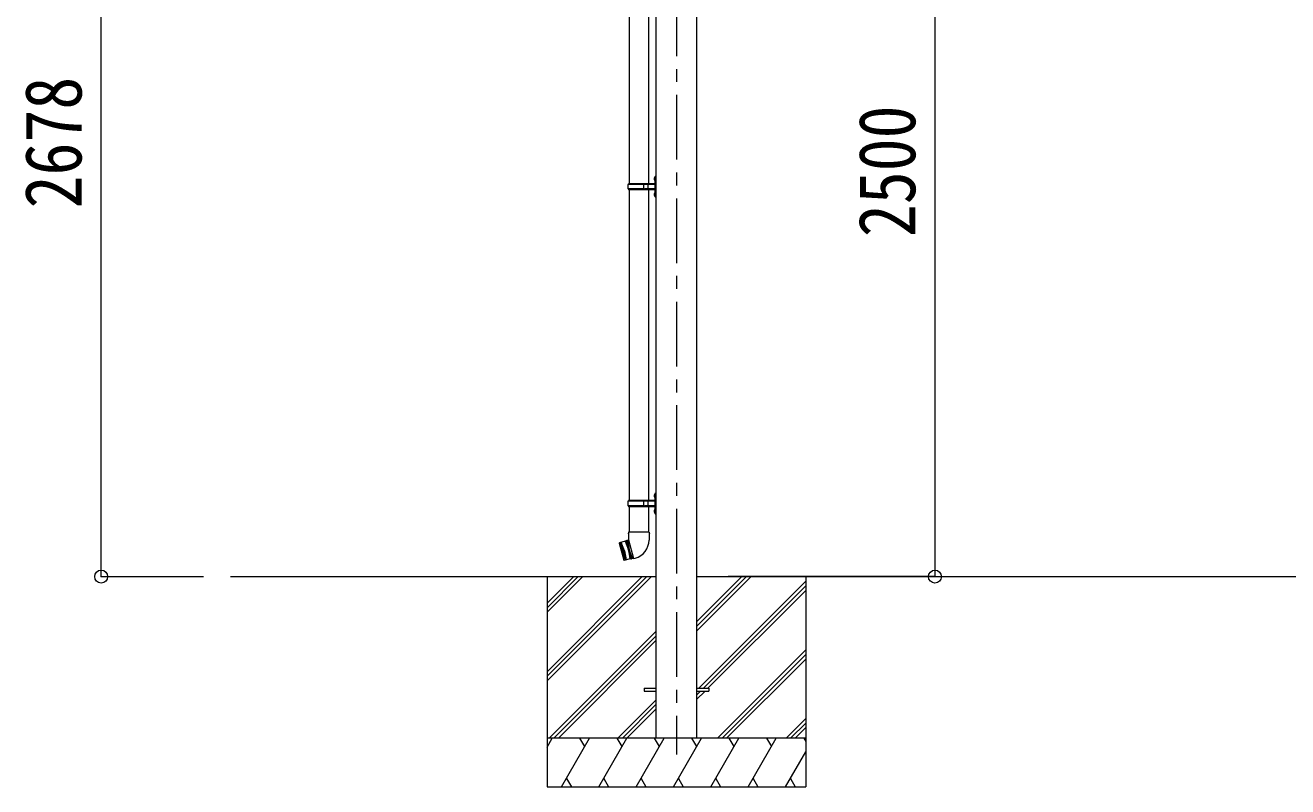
# Model space of a CAD drawing. Units: millimetres at full size, sheet at 1:40. Extents: x -11243 to 11243, y -7760 to 7760.
# Drawn here: x 237 to 4144, y -5084 to -2729 of the extents above; entities that cross this region are included whole.
import ezdxf
from ezdxf.enums import TextEntityAlignment as Align

# ---------------------------------------------------------------- set-up
doc = ezdxf.new("R2010")
doc.units = ezdxf.units.MM
doc.header["$LTSCALE"] = 40
doc.header["$PDMODE"] = 32
doc.header["$PDSIZE"] = 40
doc.linetypes.add('CHAIN1', pattern=[8, 5, -1, 1, -1])
for name, color, linetype, lineweight in [('0-0_0', 7, 'Continuous', 9), ('0-1_本体', 5, 'CHAIN1', 9), ('0-3_ELV2', 7, 'Continuous', 9), ('0-6_OTH_LINE', 6, 'Continuous', 9), ('0-9_OUTLINE', 7, 'Continuous', 9)]:
    doc.layers.add(name, color=color, linetype=linetype, lineweight=lineweight)
doc.styles.add('ＭＳ ゴシック', font='')
doc.styles.get('ＭＳ ゴシック').set_extended_font_data('MS Gothic')

msp = doc.modelspace()

# ---------------------------------------------------------------- linework, layer by layer
at = {"layer": '0-0_0'}
for p, q in [((872.38, -4434.25), (2189.91, -4434.25)), ((1852.41, -4434.25), (1852.41, -5084.25)), ((1852.41, -4728.43), (2146.59, -4434.25)), ((1852.41, -4742.57), (2160.73, -4434.25)), ((1852.41, -4756.72), (2174.88, -4434.25)), ((1852.41, -4544.59), (1962.74, -4434.25)), ((1852.41, -4530.44), (1948.6, -4434.25)), ((1852.41, -4516.3), (1934.46, -4434.25)), ((2314.91, -4602.58), (2483.24, -4434.25)), ((2314.91, -4588.44), (2469.1, -4434.25)), ((2314.91, -4574.3), (2454.96, -4434.25)), ((2314.91, -4434.25), (5489.96, -4434.25)), ((2321.59, -4779.75), (2652.41, -4448.93)), ((2652.41, -4434.25), (2652.41, -5084.25)), ((2335.73, -4779.75), (2652.41, -4463.08)), ((2349.87, -4779.75), (2652.41, -4477.22)), ((1858.72, -4934.25), (2189.91, -4603.07)), ((1872.86, -4934.25), (2189.91, -4617.21)), ((1887, -4934.25), (2189.91, -4631.35)), ((2379.22, -4934.25), (2652.41, -4661.06)), ((2393.36, -4934.25), (2652.41, -4675.21)), ((2407.5, -4934.25), (2652.41, -4689.35)), ((2314.91, -4814.72), (2340.87, -4788.75)), ((2314.91, -4800.57), (2326.73, -4788.75)), ((2189.91, -4815.2), (2070.85, -4934.25)), ((2084.99, -4934.25), (2189.91, -4829.34)), ((2099.14, -4934.25), (2189.91, -4843.48)), ((2591.35, -4934.25), (2652.41, -4873.2)), ((2605.49, -4934.25), (2652.41, -4887.34)), ((2619.64, -4934.25), (2652.41, -4901.48)), ((2652.41, -4934.25), (1852.41, -4934.25)), ((1852.41, -4961.76), (1868.29, -4934.25)), ((1897.16, -5084.25), (1983.76, -4934.25)), ((1968.76, -4960.24), (1953.76, -4934.25)), ((2012.63, -5084.25), (2099.23, -4934.25)), ((2084.23, -4960.24), (2069.23, -4934.25)), ((2128.1, -5084.25), (2214.7, -4934.25)), ((2199.7, -4960.24), (2184.7, -4934.25)), ((2243.57, -5084.25), (2330.17, -4934.25)), ((2315.17, -4960.24), (2300.17, -4934.25)), ((2359.04, -5084.25), (2445.64, -4934.25)), ((2430.64, -4960.24), (2415.64, -4934.25)), ((2474.51, -5084.25), (2561.11, -4934.25)), ((2531.11, -4934.25), (2546.11, -4960.24)), ((2646.58, -4934.25), (2652.41, -4944.35)), ((2589.98, -5084.25), (2652.41, -4976.12)), ((1912.16, -5058.28), (1927.16, -5084.25)), ((2027.63, -5058.28), (2042.63, -5084.25)), ((2143.1, -5058.27), (2158.1, -5084.25)), ((2258.57, -5058.27), (2273.57, -5084.25)), ((2374.04, -5058.28), (2389.04, -5084.25)), ((2489.51, -5058.28), (2504.51, -5084.25)), ((2604.98, -5058.28), (2619.98, -5084.25)), ((1852.41, -5084.25), (2652.41, -5084.25))]:
    msp.add_line(p, q, dxfattribs=at)
at = {"layer": '0-1_本体'}
msp.add_line((2252.41, -1664.43), (2252.41, -4984.87), dxfattribs=at)
at = {"layer": '0-3_ELV2', "color": 4}
for p, q in [((2189.91, -4934.25), (2189.91, -1935.35)), ((2314.91, -1935.35), (2314.91, -4934.25)), ((2152.41, -4779.75), (2189.91, -4779.75)), ((2152.41, -4779.75), (2152.41, -4788.75)), ((2152.41, -4788.75), (2189.91, -4788.75)), ((2314.91, -4779.75), (2352.41, -4779.75)), ((2314.91, -4788.75), (2352.41, -4788.75)), ((2352.41, -4779.75), (2352.41, -4788.75))]:
    msp.add_line(p, q, dxfattribs=at)
at = {"layer": '0-6_OTH_LINE'}
for p, q in [((472.36, -4434.25), (472.36, -1756.48)), ((3052.08, -1934.25), (3052.08, -4434.25)), ((472.36, -4434.25), (788.6, -4434.25)), ((3052.08, -4434.25), (2412.05, -4434.25))]:
    msp.add_line(p, q, dxfattribs=at)
for p in [(472.36, -4434.25), (3052.08, -4434.25)]:
    msp.add_point(p, dxfattribs=at)
at = {"layer": '0-9_OUTLINE'}
for p, q in [((2106.06, -2257.26), (2106.06, -3219.25)), ((2165.76, -2257.26), (2165.76, -3219.25)), ((2183.61, -3202.11), (2185.65, -3203.11)), ((2184.88, -3200.11), (2185.51, -3200.11)), ((2184.88, -3200.11), (2184.88, -3208.41)), ((2185.51, -3200.11), (2185.91, -3200.51)), ((2185.65, -3203.11), (2186.27, -3204.26)), ((2187.91, -3195.76), (2185.91, -3197.76)), ((2185.91, -3197.76), (2185.91, -3258.76)), ((2187.91, -3195.76), (2187.91, -3260.76)), ((2187.91, -3195.76), (2189.91, -3195.76)), ((2102.91, -3221.26), (2103.91, -3219.26)), ((2102.91, -3235.26), (2102.91, -3221.26)), ((2151.4, -3221.26), (2102.91, -3221.26)), ((2102.91, -3235.26), (2103.91, -3237.26)), ((2151.4, -3235.26), (2102.91, -3235.26)), ((2185.41, -3219.26), (2103.91, -3219.26)), ((2103.91, -3237.26), (2185.41, -3237.26)), ((2106.06, -3237.25), (2106.06, -4199.26)), ((2151.4, -3237.26), (2151.4, -3219.26)), ((2152.16, -3219.26), (2154.16, -3221.26)), ((2152.16, -3237.26), (2154.16, -3235.26)), ((2185.41, -3221.26), (2154.16, -3221.26)), ((2185.41, -3235.26), (2154.16, -3235.26)), ((2164.54, -3221.26), (2162.54, -3219.26)), ((2164.54, -3235.26), (2162.54, -3237.26)), ((2164.54, -3235.26), (2164.54, -3221.26)), ((2165.76, -3237.25), (2165.76, -4199.26)), ((2184.88, -3208.41), (2185.51, -3208.41)), ((2183.61, -3250.11), (2185.65, -3251.11)), ((2184.88, -3248.11), (2185.51, -3248.11)), ((2184.88, -3248.11), (2184.88, -3256.41)), ((2184.88, -3256.41), (2185.51, -3256.41)), ((2185.51, -3248.11), (2185.51, -3256.41)), ((2185.51, -3248.11), (2185.91, -3248.51)), ((2185.51, -3256.41), (2185.91, -3256.01)), ((2185.65, -3251.11), (2186.27, -3252.26)), ((2185.91, -3258.76), (2187.91, -3260.76)), ((2189.91, -3260.76), (2187.91, -3260.76)), ((2187.91, -4175.76), (2185.91, -4177.76)), ((2185.91, -4177.76), (2185.91, -4238.76)), ((2187.91, -4175.76), (2187.91, -4240.76)), ((2187.91, -4175.76), (2189.91, -4175.76)), ((2102.91, -4201.26), (2103.91, -4199.26)), ((2102.91, -4215.26), (2102.91, -4201.26)), ((2151.4, -4201.26), (2102.91, -4201.26)), ((2102.91, -4215.26), (2103.91, -4217.26)), ((2151.4, -4215.26), (2102.91, -4215.26)), ((2185.41, -4199.26), (2103.91, -4199.26)), ((2103.91, -4217.26), (2185.41, -4217.26)), ((2106.06, -4217.26), (2106.06, -4296.96)), ((2151.4, -4217.26), (2151.4, -4199.26)), ((2152.16, -4199.26), (2154.16, -4201.26)), ((2152.16, -4217.26), (2154.16, -4215.26)), ((2185.41, -4201.26), (2154.16, -4201.26)), ((2185.41, -4215.26), (2154.16, -4215.26)), ((2164.54, -4201.26), (2162.54, -4199.26)), ((2164.54, -4215.26), (2162.54, -4217.26)), ((2164.54, -4215.26), (2164.54, -4201.26)), ((2165.76, -4217.26), (2165.76, -4296.96)), ((2183.61, -4182.11), (2185.65, -4183.11)), ((2184.88, -4180.11), (2185.51, -4180.11)), ((2184.88, -4180.11), (2184.88, -4188.41)), ((2184.88, -4188.41), (2185.51, -4188.41)), ((2185.51, -4180.11), (2185.91, -4180.51)), ((2185.65, -4183.11), (2186.27, -4184.26)), ((2183.61, -4230.11), (2185.65, -4231.11)), ((2184.88, -4228.11), (2185.51, -4228.11)), ((2184.88, -4228.11), (2184.88, -4236.41)), ((2184.88, -4236.41), (2185.51, -4236.41)), ((2185.51, -4228.11), (2185.51, -4236.41)), ((2185.51, -4228.11), (2185.91, -4228.51)), ((2185.51, -4236.41), (2185.91, -4236.01)), ((2185.65, -4231.11), (2186.27, -4232.26)), ((2185.91, -4238.76), (2187.91, -4240.76)), ((2189.91, -4240.76), (2187.91, -4240.76)), ((2104.21, -4296.96), (2102.51, -4301.46)), ((2167.61, -4296.96), (2104.21, -4296.96)), ((2104.21, -4296.96), (2104.35, -4320.2)), ((2167.61, -4296.96), (2167.46, -4321.96)), ((2075.63, -4330.49), (2075.98, -4329.87)), ((2075.63, -4330.49), (2089.94, -4383.9)), ((2093.85, -4325.09), (2075.98, -4329.87)), ((2090.55, -4384.25), (2075.98, -4329.87)), ((2079.84, -4328.84), (2094.42, -4383.22)), ((2084.23, -4356.81), (2079.84, -4328.84)), ((2081.78, -4328.32), (2096.35, -4382.7)), ((2091.96, -4354.73), (2081.78, -4328.32)), ((2096.49, -4323.34), (2093.85, -4325.09)), ((2096.49, -4323.34), (2098.42, -4322.82)), ((2111.58, -4379.66), (2096.49, -4323.34)), ((2101.38, -4322.29), (2098.42, -4322.82)), ((2098.42, -4322.82), (2113.51, -4379.14)), ((2104.28, -4321.51), (2101.38, -4322.29)), ((2101.38, -4322.29), (2105.97, -4350.98)), ((2104.24, -4301.96), (2102.51, -4301.46)), ((2104.35, -4320.2), (2103.96, -4320.31)), ((2103.96, -4320.31), (2119.57, -4378.55)), ((2084.23, -4356.81), (2094.42, -4383.22)), ((2091.96, -4354.73), (2096.35, -4382.7)), ((2116.34, -4378.12), (2105.97, -4350.98)), ((2090.55, -4384.25), (2089.94, -4383.9)), ((2108.42, -4379.47), (2090.55, -4384.25)), ((2111.58, -4379.66), (2108.42, -4379.47)), ((2111.58, -4379.66), (2113.51, -4379.14)), ((2116.34, -4378.12), (2113.51, -4379.14)), ((2119.24, -4377.34), (2116.34, -4378.12)), ((2119.57, -4378.55), (2124.47, -4377.24))]:
    msp.add_line(p, q, dxfattribs=at)
for points in [[(2185.51, -3200.11), (2185.51, -3208.41), (2185.91, -3208.01)], [(2183.61, -3206.4), (2185.65, -3205.41), (2186.27, -3204.26)], [(2183.61, -3254.4), (2185.65, -3253.41), (2186.27, -3252.26)], [(2183.61, -4186.4), (2185.65, -4185.41), (2186.27, -4184.26)], [(2185.51, -4180.11), (2185.51, -4188.41), (2185.91, -4188.01)], [(2183.61, -4234.4), (2185.65, -4233.41), (2186.27, -4232.26)], [(2167.61, -4296.96), (2169.11, -4301.46), (2167.58, -4301.96)], [(2093.85, -4325.09), (2104.03, -4351.5), (2108.42, -4379.47)]]:
    msp.add_lwpolyline(points, dxfattribs=at)
for centre, radius, start, end in [((2189.21, -3204.26), 6, 136.21765, 223.78235), ((2185.41, -3218.76), 0.5, 270, 0), ((2185.41, -3220.76), 0.5, 270, 0), ((2185.41, -3235.76), 0.5, 0, 90), ((2185.41, -3237.76), 0.5, 0, 90), ((2189.21, -3252.26), 6, 136.21765, 223.78235), ((2189.21, -4184.26), 6, 136.21765, 223.78235), ((2185.41, -4198.76), 0.5, 270, 0), ((2185.41, -4200.76), 0.5, 270, 0), ((2185.41, -4215.76), 0.5, 0, 90), ((2185.41, -4217.76), 0.5, 0, 90), ((2189.21, -4232.26), 6, 136.21765, 223.78235), ((2109.46, -4321.21), 58, 285, 359.65623)]:
    msp.add_arc(centre, radius, start, end, dxfattribs=at)

# ---------------------------------------------------------------- texts
at = {"layer": '0-6_OTH_LINE', "color": 7, "style": 'ＭＳ ゴシック', "width": 0.85}
for s, p in [('2678', (464.36, -3295.37)), ('2500', (3044.08, -3384.25))]:
    msp.add_text(s, height=176, rotation=90, dxfattribs=at).set_placement(p, align=Align.BOTTOM_LEFT)

doc.saveas('drawing.dxf')
